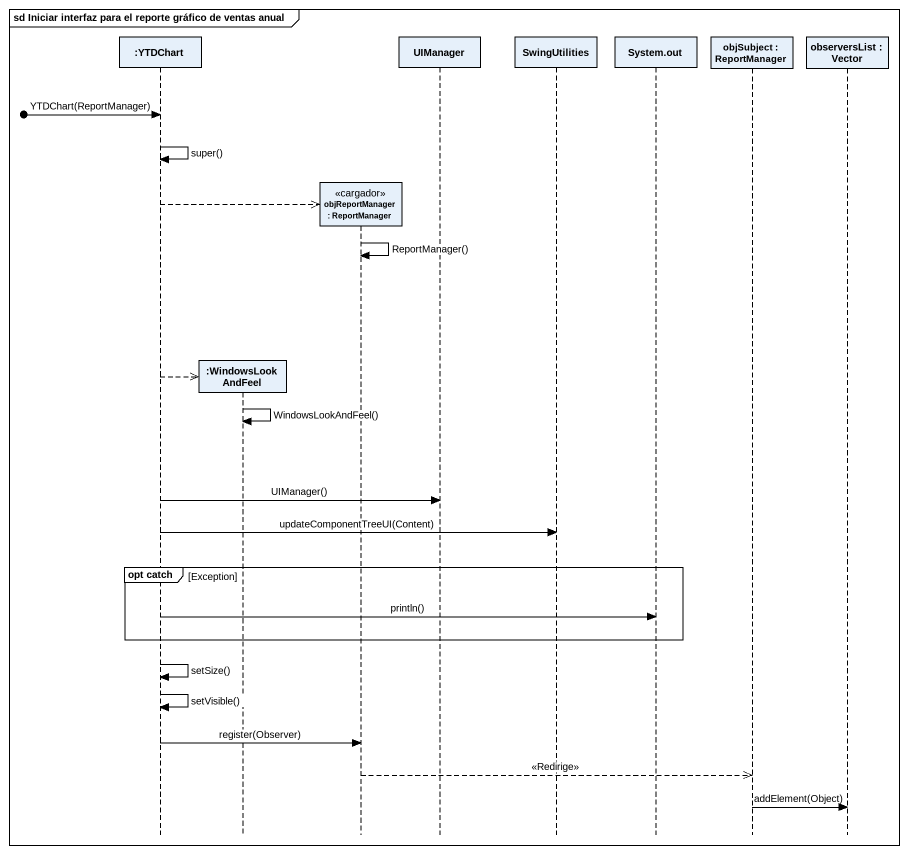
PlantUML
@startuml
mainframe sd Iniciar interfaz para el reporte gráfico de ventas anual
hide footbox
participant ":YTDChart" as YTDChart
participant ":WindowsLookAndFeel" as WindowsLookAndFeel
participant "objReportManager : ReportManager" as objReportManager <<cargador>>
participant UIManager
participant SwingUtilities
participant "System.out" as System_out
participant "objSubject : ReportManager" as objSubject
participant "observersList : Vector" as observersList

[o-> YTDChart : YTDChart(ReportManager)
YTDChart -> YTDChart : super()
YTDChart -->> objReportManager **
objReportManager -> objReportManager : ReportManager()
YTDChart -->> WindowsLookAndFeel **
WindowsLookAndFeel -> WindowsLookAndFeel : WindowsLookAndFeel()
YTDChart -> UIManager : UIManager()
YTDChart -> SwingUtilities : updateComponentTreeUI(Content)
group opt catch [Exception]
  YTDChart -> System_out : println()
end
YTDChart -> YTDChart : setSize()
YTDChart -> YTDChart : setVisible()
YTDChart -> objReportManager : register(Observer)
objReportManager -->> objSubject : <<Redirige>>
objSubject -> observersList : addElement(Object)
@enduml
